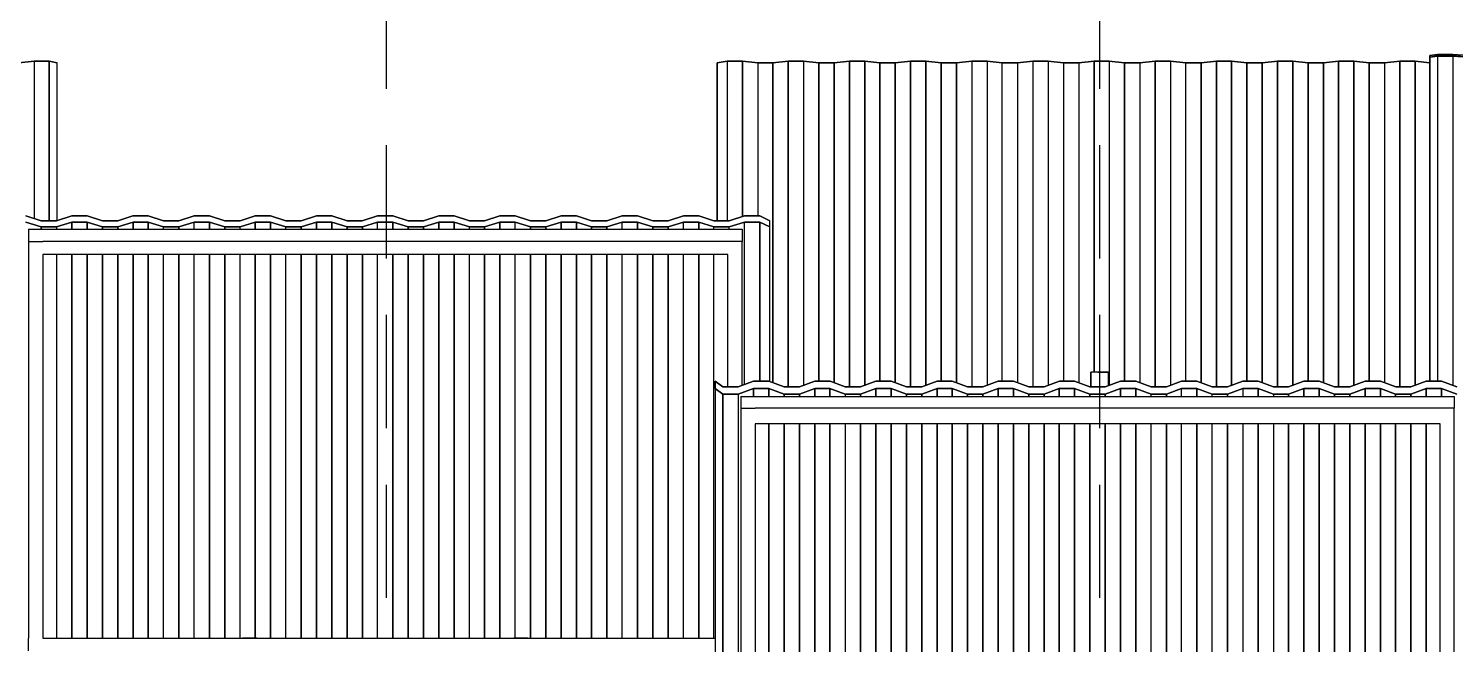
# Model space of a CAD drawing. Extents: x -43 to 90, y 6 to 81.
# Drawn here: x 21.15 to 29.15, y 25.5 to 28.96 of the extents above; entities that cross this region are included whole.
import ezdxf

# ---------------------------------------------------------------- set-up
doc = ezdxf.new("R2010")
doc.units = 0
doc.header["$LTSCALE"] = 0.1
doc.header["$MEASUREMENT"] = 0
doc.linetypes.add('HIDDEN', pattern=[9.525, 6.35, -3.175])
doc.layers.add('cobertura nova', color=4, linetype='CONTINUOUS')
doc.layers.add('hachures cobertura', color=252, linetype='CONTINUOUS')

msp = doc.modelspace()

# ---------------------------------------------------------------- linework, layer by layer
at = {"layer": 'cobertura nova'}
for p, q in [((29.0081, 28.8065), (29.0516, 28.8137)), ((29.0516, 28.8136), (29.0081, 28.8064)), ((29.0081, 26.979), (29.0081, 28.8065)), ((29.0082, 28.7972), (29.0081, 28.8065)), ((29.0081, 28.8064), (29.0082, 28.7971)), ((29.0517, 28.8045), (29.0082, 28.7972)), ((29.0082, 28.7971), (29.0517, 28.8043)), ((29.0516, 28.8137), (29.0516, 28.8136)), ((29.0516, 28.8137), (29.1373, 28.8137)), ((29.1373, 28.8136), (29.0516, 28.8136)), ((29.1374, 28.8045), (29.0517, 28.8045)), ((29.0517, 28.8043), (29.1374, 28.8043)), ((29.1373, 28.8136), (29.1373, 28.8137)), ((29.1373, 28.8137), (29.223, 28.8065)), ((29.223, 28.8064), (29.1373, 28.8136)), ((29.2231, 28.7972), (29.1374, 28.8045)), ((29.1374, 28.8043), (29.2231, 28.7971)), ((21.0967, 28.7663), (21.1824, 28.7756)), ((21.1824, 28.7756), (21.0967, 28.7663)), ((21.1824, 28.7756), (21.2681, 28.7756)), ((21.2681, 28.7756), (21.1824, 28.7756)), ((21.2681, 28.7756), (21.3116, 28.7663)), ((21.3116, 28.7663), (21.2681, 28.7756)), ((21.3116, 28.7663), (21.3116, 28.7663)), ((21.3116, 27.8808), (21.3116, 28.7663)), ((25.0128, 28.7663), (25.0127, 28.7544)), ((25.0127, 28.7544), (25.0127, 27.8799)), ((25.0681, 28.7756), (25.0128, 28.7663)), ((25.0128, 28.7663), (25.0681, 28.7756)), ((25.0128, 27.8799), (25.0128, 28.7663)), ((25.0681, 28.7756), (25.1538, 28.7756)), ((25.1538, 28.7756), (25.0681, 28.7756)), ((25.1538, 28.7756), (25.2396, 28.7663)), ((25.2396, 28.7663), (25.1538, 28.7756)), ((25.2396, 28.7663), (25.3253, 28.7663)), ((25.3253, 28.7663), (25.2396, 28.7663)), ((25.3253, 28.7663), (25.411, 28.7756)), ((25.411, 28.7756), (25.3253, 28.7663)), ((25.411, 28.7756), (25.4967, 28.7756)), ((25.4967, 28.7756), (25.411, 28.7756)), ((25.411, 28.7637), (25.411, 28.7637)), ((25.411, 28.7637), (25.411, 28.7637)), ((25.4967, 28.7756), (25.5824, 28.7663)), ((25.5824, 28.7663), (25.4967, 28.7756)), ((25.5824, 28.7663), (25.6681, 28.7663)), ((25.6681, 28.7663), (25.5824, 28.7663)), ((25.6681, 28.7663), (25.7538, 28.7756)), ((25.7538, 28.7756), (25.6681, 28.7663)), ((25.7538, 28.7756), (25.8396, 28.7756)), ((25.8396, 28.7756), (25.7538, 28.7756)), ((25.8396, 28.7756), (25.9253, 28.7663)), ((25.9253, 28.7663), (25.8396, 28.7756)), ((25.9253, 28.7663), (26.011, 28.7663)), ((26.011, 28.7663), (25.9253, 28.7663)), ((25.9253, 28.7544), (25.9253, 28.7544)), ((25.9253, 28.7544), (25.9253, 28.7544)), ((26.011, 28.7663), (26.0967, 28.7756)), ((26.0967, 28.7756), (26.011, 28.7663)), ((26.0967, 28.7756), (26.1824, 28.7756)), ((26.1824, 28.7756), (26.0967, 28.7756)), ((26.1824, 28.7756), (26.2681, 28.7663)), ((26.2681, 28.7663), (26.1824, 28.7756)), ((26.2681, 28.7663), (26.3538, 28.7663)), ((26.3538, 28.7663), (26.2681, 28.7663)), ((26.2681, 28.7544), (26.2681, 28.7544)), ((26.2681, 28.7544), (26.2681, 28.7544)), ((26.3538, 28.7663), (26.4396, 28.7756)), ((26.4396, 28.7756), (26.3538, 28.7663)), ((26.4396, 28.7756), (26.5253, 28.7756)), ((26.5253, 28.7756), (26.4396, 28.7756)), ((26.5253, 28.7756), (26.611, 28.7663)), ((26.611, 28.7663), (26.5253, 28.7756)), ((26.611, 28.7663), (26.6967, 28.7663)), ((26.6967, 28.7663), (26.611, 28.7663)), ((26.6967, 28.7663), (26.7824, 28.7756)), ((26.7824, 28.7756), (26.6967, 28.7663)), ((26.7824, 28.7756), (26.8681, 28.7756)), ((26.8681, 28.7756), (26.7824, 28.7756)), ((26.8681, 28.7756), (26.9538, 28.7663)), ((26.9538, 28.7663), (26.8681, 28.7756)), ((26.9538, 28.7663), (27.0396, 28.7663)), ((27.0396, 28.7663), (26.9538, 28.7663)), ((27.0396, 28.7663), (27.1253, 28.7756)), ((27.1253, 28.7756), (27.0396, 28.7663)), ((27.1253, 28.7756), (27.211, 28.7756)), ((27.211, 28.7756), (27.1253, 28.7756)), ((27.211, 28.7756), (27.2967, 28.7663)), ((27.2967, 28.7663), (27.211, 28.7756)), ((27.2967, 28.7663), (27.3824, 28.7663)), ((27.3824, 28.7663), (27.2967, 28.7663)), ((27.2967, 28.7544), (27.2967, 28.7544)), ((27.2967, 28.7544), (27.2967, 28.7544)), ((27.3824, 28.7663), (27.4681, 28.7756)), ((27.4681, 28.7756), (27.3824, 28.7663)), ((27.4681, 28.7756), (27.5538, 28.7756)), ((27.5538, 28.7756), (27.4681, 28.7756)), ((27.5538, 28.7756), (27.6396, 28.7663)), ((27.6396, 28.7663), (27.5538, 28.7756)), ((27.6396, 28.7663), (27.7253, 28.7663)), ((27.7253, 28.7663), (27.6396, 28.7663)), ((27.7253, 28.7663), (27.811, 28.7756)), ((27.811, 28.7756), (27.7253, 28.7663)), ((27.811, 28.7756), (27.8967, 28.7756)), ((27.8967, 28.7756), (27.811, 28.7756)), ((27.8967, 28.7756), (27.9824, 28.7663)), ((27.9824, 28.7663), (27.8967, 28.7756)), ((27.9824, 28.7663), (28.0681, 28.7663)), ((28.0681, 28.7663), (27.9824, 28.7663)), ((28.0681, 28.7663), (28.1538, 28.7756)), ((28.1538, 28.7756), (28.0681, 28.7663)), ((28.1538, 28.7756), (28.2396, 28.7756)), ((28.2396, 28.7756), (28.1538, 28.7756)), ((28.1538, 28.7637), (28.1538, 28.7637)), ((28.1538, 28.7637), (28.1538, 28.7637)), ((28.2396, 28.7756), (28.3253, 28.7663)), ((28.3253, 28.7663), (28.2396, 28.7756)), ((28.3253, 28.7663), (28.411, 28.7663)), ((28.411, 28.7663), (28.3253, 28.7663)), ((28.411, 28.7663), (28.4967, 28.7756)), ((28.4967, 28.7756), (28.411, 28.7663)), ((28.4967, 28.7756), (28.5824, 28.7756)), ((28.5824, 28.7756), (28.4967, 28.7756)), ((28.4967, 28.7637), (28.4967, 28.7637)), ((28.4967, 28.7637), (28.4967, 28.7637)), ((28.5824, 28.7756), (28.6681, 28.7663)), ((28.6681, 28.7663), (28.5824, 28.7756)), ((28.6681, 28.7663), (28.7539, 28.7663)), ((28.7539, 28.7663), (28.6681, 28.7663)), ((28.7539, 28.7663), (28.8396, 28.7756)), ((28.8396, 28.7756), (28.7539, 28.7663)), ((28.8396, 28.7756), (28.9253, 28.7756)), ((28.9253, 28.7756), (28.8396, 28.7756)), ((28.9253, 28.7756), (29.0081, 28.7666)), ((29.0081, 28.7666), (28.9253, 28.7756)), ((29.0082, 28.7972), (29.0082, 26.979)), ((21.223, 27.8799), (21.1373, 27.9068)), ((21.1373, 27.9068), (21.223, 27.8799)), ((21.1374, 27.8723), (21.2231, 27.8454)), ((21.2231, 27.8454), (21.1374, 27.8723)), ((21.3087, 27.8799), (21.223, 27.8799)), ((21.223, 27.8799), (21.223, 27.8799)), ((21.223, 27.8799), (21.3087, 27.8799)), ((21.2231, 27.8454), (21.3088, 27.8454)), ((21.3088, 27.8454), (21.2231, 27.8454)), ((21.2231, 27.8454), (21.2231, 27.8454)), ((21.3944, 27.9068), (21.3087, 27.8799)), ((21.3087, 27.8799), (21.3944, 27.9068)), ((21.3087, 27.8799), (21.3087, 27.8799)), ((21.3087, 27.8799), (21.3087, 27.8799)), ((21.3088, 27.8454), (21.3946, 27.8723)), ((21.3946, 27.8723), (21.3088, 27.8454)), ((21.4801, 27.9068), (21.3944, 27.9068)), ((21.3944, 27.9068), (21.3944, 27.9068)), ((21.3944, 27.9068), (21.3944, 27.9068)), ((21.3944, 27.9068), (21.4801, 27.9068)), ((21.3946, 27.8723), (21.4803, 27.8723)), ((21.4803, 27.8723), (21.3946, 27.8723)), ((21.5659, 27.8799), (21.4801, 27.9068)), ((21.4801, 27.9068), (21.4801, 27.9068)), ((21.4801, 27.9068), (21.5659, 27.8799)), ((21.4801, 27.9068), (21.4801, 27.9068)), ((21.4803, 27.8723), (21.566, 27.8454)), ((21.566, 27.8454), (21.4803, 27.8723)), ((21.6516, 27.8799), (21.5659, 27.8799)), ((21.5659, 27.8799), (21.5659, 27.8799)), ((21.5659, 27.8799), (21.6516, 27.8799)), ((21.566, 27.8454), (21.6517, 27.8454)), ((21.6517, 27.8454), (21.566, 27.8454)), ((21.7373, 27.9068), (21.6516, 27.8799)), ((21.6516, 27.8799), (21.7373, 27.9068)), ((21.6516, 27.8799), (21.6516, 27.8799)), ((21.6516, 27.8799), (21.6516, 27.8799)), ((21.6517, 27.8454), (21.7374, 27.8723)), ((21.7374, 27.8723), (21.6517, 27.8454)), ((21.823, 27.9068), (21.7373, 27.9068)), ((21.7373, 27.9068), (21.7373, 27.9068)), ((21.7373, 27.9068), (21.7373, 27.9068)), ((21.7373, 27.9068), (21.823, 27.9068)), ((21.7374, 27.8723), (21.8231, 27.8723)), ((21.8231, 27.8723), (21.7374, 27.8723)), ((21.9087, 27.8799), (21.823, 27.9068)), ((21.823, 27.9068), (21.823, 27.9068)), ((21.823, 27.9068), (21.823, 27.9068)), ((21.823, 27.9068), (21.9087, 27.8799)), ((21.8231, 27.8723), (21.9088, 27.8454)), ((21.9088, 27.8454), (21.8231, 27.8723)), ((21.9944, 27.8799), (21.9087, 27.8799)), ((21.9087, 27.8799), (21.9087, 27.8799)), ((21.9087, 27.8799), (21.9087, 27.8799)), ((21.9087, 27.8799), (21.9944, 27.8799)), ((21.9088, 27.8454), (21.9946, 27.8454)), ((21.9946, 27.8454), (21.9088, 27.8454)), ((22.0801, 27.9068), (21.9944, 27.8799)), ((21.9944, 27.8799), (22.0801, 27.9068)), ((21.9944, 27.8799), (21.9944, 27.8799)), ((21.9944, 27.8799), (21.9944, 27.8799)), ((21.9946, 27.8454), (22.0803, 27.8723)), ((22.0803, 27.8723), (21.9946, 27.8454)), ((22.1659, 27.9068), (22.0801, 27.9068)), ((22.0801, 27.9068), (22.0801, 27.9068)), ((22.0801, 27.9068), (22.0801, 27.9068)), ((22.0801, 27.9068), (22.1659, 27.9068)), ((22.0803, 27.8723), (22.166, 27.8723)), ((22.166, 27.8723), (22.0803, 27.8723)), ((22.2516, 27.8799), (22.1659, 27.9068)), ((22.1659, 27.9068), (22.1659, 27.9068)), ((22.1659, 27.9068), (22.2516, 27.8799)), ((22.1659, 27.9068), (22.1659, 27.9068)), ((22.166, 27.8723), (22.2517, 27.8454)), ((22.2517, 27.8454), (22.166, 27.8723)), ((22.3373, 27.8799), (22.2516, 27.8799)), ((22.2516, 27.8799), (22.2516, 27.8799)), ((22.2516, 27.8799), (22.3373, 27.8799)), ((22.2517, 27.8454), (22.3374, 27.8454)), ((22.3374, 27.8454), (22.2517, 27.8454)), ((22.423, 27.9068), (22.3373, 27.8799)), ((22.3373, 27.8799), (22.423, 27.9068)), ((22.3373, 27.8799), (22.3373, 27.8799)), ((22.3373, 27.8799), (22.3373, 27.8799)), ((22.3374, 27.8454), (22.4231, 27.8723)), ((22.4231, 27.8723), (22.3374, 27.8454)), ((22.5087, 27.9068), (22.423, 27.9068)), ((22.423, 27.9068), (22.423, 27.9068)), ((22.423, 27.9068), (22.423, 27.9068)), ((22.423, 27.9068), (22.5087, 27.9068)), ((22.4231, 27.8723), (22.5088, 27.8723)), ((22.5088, 27.8723), (22.4231, 27.8723)), ((22.5944, 27.8799), (22.5087, 27.9068)), ((22.5087, 27.9068), (22.5087, 27.9068)), ((22.5087, 27.9068), (22.5944, 27.8799)), ((22.5087, 27.9068), (22.5087, 27.9068)), ((22.5088, 27.8723), (22.5946, 27.8454)), ((22.5946, 27.8454), (22.5088, 27.8723)), ((22.6802, 27.8799), (22.5944, 27.8799)), ((22.5944, 27.8799), (22.5944, 27.8799)), ((22.5944, 27.8799), (22.6802, 27.8799)), ((22.5946, 27.8454), (22.6803, 27.8454)), ((22.6803, 27.8454), (22.5946, 27.8454)), ((22.7659, 27.9068), (22.6802, 27.8799)), ((22.6802, 27.8799), (22.7659, 27.9068)), ((22.6802, 27.8799), (22.6802, 27.8799)), ((22.6802, 27.8799), (22.6802, 27.8799)), ((22.6803, 27.8454), (22.766, 27.8723)), ((22.766, 27.8723), (22.6803, 27.8454)), ((22.8516, 27.9068), (22.7659, 27.9068)), ((22.7659, 27.9068), (22.7659, 27.9068)), ((22.7659, 27.9068), (22.8516, 27.9068)), ((22.766, 27.8723), (22.8517, 27.8723)), ((22.8517, 27.8723), (22.766, 27.8723)), ((22.9373, 27.8799), (22.8516, 27.9068)), ((22.8516, 27.9068), (22.8516, 27.9068)), ((22.8516, 27.9068), (22.8516, 27.9068)), ((22.8516, 27.9068), (22.9373, 27.8799)), ((22.8517, 27.8723), (22.9374, 27.8454)), ((22.9374, 27.8454), (22.8517, 27.8723)), ((23.023, 27.8799), (22.9373, 27.8799)), ((22.9373, 27.8799), (22.9373, 27.8799)), ((22.9373, 27.8799), (22.9373, 27.8799)), ((22.9373, 27.8799), (23.023, 27.8799)), ((22.9374, 27.8454), (23.0231, 27.8454)), ((23.0231, 27.8454), (22.9374, 27.8454)), ((23.1087, 27.9068), (23.023, 27.8799)), ((23.023, 27.8799), (23.1087, 27.9068)), ((23.023, 27.8799), (23.023, 27.8799)), ((23.023, 27.8799), (23.023, 27.8799)), ((23.0231, 27.8454), (23.1088, 27.8723)), ((23.1088, 27.8723), (23.0231, 27.8454)), ((23.1944, 27.9068), (23.1087, 27.9068)), ((23.1087, 27.9068), (23.1087, 27.9068)), ((23.1087, 27.9068), (23.1087, 27.9068)), ((23.1087, 27.9068), (23.1944, 27.9068)), ((23.1088, 27.8723), (23.1946, 27.8723)), ((23.1946, 27.8723), (23.1088, 27.8723)), ((23.2802, 27.8799), (23.1944, 27.9068)), ((23.1944, 27.9068), (23.1944, 27.9068)), ((23.1944, 27.9068), (23.1944, 27.9068)), ((23.1944, 27.9068), (23.2802, 27.8799)), ((23.1946, 27.8723), (23.2803, 27.8454)), ((23.2803, 27.8454), (23.1946, 27.8723)), ((23.3659, 27.8799), (23.2802, 27.8799)), ((23.2802, 27.8799), (23.2802, 27.8799)), ((23.2802, 27.8799), (23.2802, 27.8799)), ((23.2802, 27.8799), (23.3659, 27.8799)), ((23.2803, 27.8454), (23.366, 27.8454)), ((23.366, 27.8454), (23.2803, 27.8454)), ((23.4516, 27.9068), (23.3659, 27.8799)), ((23.3659, 27.8799), (23.4516, 27.9068)), ((23.3659, 27.8799), (23.3659, 27.8799)), ((23.3659, 27.8799), (23.3659, 27.8799)), ((23.366, 27.8454), (23.4517, 27.8723)), ((23.4517, 27.8723), (23.366, 27.8454)), ((23.5373, 27.9068), (23.4516, 27.9068)), ((23.4516, 27.9068), (23.4516, 27.9068)), ((23.4516, 27.9068), (23.5373, 27.9068)), ((23.4517, 27.8723), (23.5374, 27.8723)), ((23.5374, 27.8723), (23.4517, 27.8723)), ((23.623, 27.8799), (23.5373, 27.9068)), ((23.5373, 27.9068), (23.5373, 27.9068)), ((23.5373, 27.9068), (23.5373, 27.9068)), ((23.5373, 27.9068), (23.623, 27.8799)), ((23.5374, 27.8723), (23.6231, 27.8454)), ((23.6231, 27.8454), (23.5374, 27.8723)), ((23.7087, 27.8799), (23.623, 27.8799)), ((23.623, 27.8799), (23.623, 27.8799)), ((23.623, 27.8799), (23.7087, 27.8799)), ((23.6231, 27.8454), (23.7088, 27.8454)), ((23.7088, 27.8454), (23.6231, 27.8454)), ((23.7944, 27.9068), (23.7087, 27.8799)), ((23.7087, 27.8799), (23.7944, 27.9068)), ((23.7087, 27.8799), (23.7087, 27.8799)), ((23.7088, 27.8454), (23.7946, 27.8723)), ((23.7946, 27.8723), (23.7088, 27.8454)), ((23.8802, 27.9068), (23.7944, 27.9068)), ((23.7944, 27.9068), (23.7944, 27.9068)), ((23.7944, 27.9068), (23.7944, 27.9068)), ((23.7944, 27.9068), (23.8802, 27.9068)), ((23.7946, 27.8723), (23.8803, 27.8723)), ((23.8803, 27.8723), (23.7946, 27.8723)), ((23.9659, 27.8799), (23.8802, 27.9068)), ((23.8802, 27.9068), (23.8802, 27.9068)), ((23.8802, 27.9068), (23.9659, 27.8799)), ((23.8802, 27.9068), (23.8802, 27.9068)), ((23.8803, 27.8723), (23.966, 27.8454)), ((23.966, 27.8454), (23.8803, 27.8723)), ((24.0516, 27.8799), (23.9659, 27.8799)), ((23.9659, 27.8799), (23.9659, 27.8799)), ((23.9659, 27.8799), (24.0516, 27.8799)), ((23.966, 27.8454), (24.0517, 27.8454)), ((24.0517, 27.8454), (23.966, 27.8454)), ((24.1373, 27.9068), (24.0516, 27.8799)), ((24.0516, 27.8799), (24.1373, 27.9068)), ((24.0516, 27.8799), (24.0516, 27.8799)), ((24.0516, 27.8799), (24.0516, 27.8799)), ((24.0517, 27.8454), (24.1374, 27.8723)), ((24.1374, 27.8723), (24.0517, 27.8454)), ((24.223, 27.9068), (24.1373, 27.9068)), ((24.1373, 27.9068), (24.1373, 27.9068)), ((24.1373, 27.9068), (24.223, 27.9068)), ((24.1374, 27.8723), (24.2231, 27.8723)), ((24.2231, 27.8723), (24.1374, 27.8723)), ((24.3087, 27.8799), (24.223, 27.9068)), ((24.223, 27.9068), (24.223, 27.9068)), ((24.223, 27.9068), (24.223, 27.9068)), ((24.223, 27.9068), (24.3087, 27.8799)), ((24.2231, 27.8723), (24.3088, 27.8454)), ((24.3088, 27.8454), (24.2231, 27.8723)), ((24.3944, 27.8799), (24.3087, 27.8799)), ((24.3087, 27.8799), (24.3087, 27.8799)), ((24.3087, 27.8799), (24.3944, 27.8799)), ((24.3088, 27.8454), (24.3946, 27.8454)), ((24.3946, 27.8454), (24.3088, 27.8454)), ((24.4802, 27.9068), (24.3944, 27.8799)), ((24.3944, 27.8799), (24.4802, 27.9068)), ((24.3944, 27.8799), (24.3944, 27.8799)), ((24.3946, 27.8454), (24.4803, 27.8723)), ((24.4803, 27.8723), (24.3946, 27.8454)), ((24.5659, 27.9068), (24.4802, 27.9068)), ((24.4802, 27.9068), (24.4802, 27.9068)), ((24.4802, 27.9068), (24.4802, 27.9068)), ((24.4802, 27.9068), (24.5659, 27.9068)), ((24.4803, 27.8723), (24.566, 27.8723)), ((24.566, 27.8723), (24.4803, 27.8723)), ((24.6516, 27.8799), (24.5659, 27.9068)), ((24.5659, 27.9068), (24.5659, 27.9068)), ((24.5659, 27.9068), (24.5659, 27.9068)), ((24.5659, 27.9068), (24.6516, 27.8799)), ((24.566, 27.8723), (24.6517, 27.8454)), ((24.6517, 27.8454), (24.566, 27.8723)), ((24.7373, 27.8799), (24.6516, 27.8799)), ((24.6516, 27.8799), (24.6516, 27.8799)), ((24.6516, 27.8799), (24.6516, 27.8799)), ((24.6516, 27.8799), (24.7373, 27.8799)), ((24.6517, 27.8454), (24.7374, 27.8454)), ((24.7374, 27.8454), (24.6517, 27.8454)), ((24.823, 27.9068), (24.7373, 27.8799)), ((24.7373, 27.8799), (24.823, 27.9068)), ((24.7373, 27.8799), (24.7373, 27.8799)), ((24.7373, 27.8799), (24.7373, 27.8799)), ((24.7374, 27.8454), (24.8231, 27.8723)), ((24.8231, 27.8723), (24.7374, 27.8454)), ((24.9087, 27.9068), (24.823, 27.9068)), ((24.823, 27.9068), (24.823, 27.9068)), ((24.823, 27.9068), (24.9087, 27.9068)), ((24.8231, 27.8723), (24.9088, 27.8723)), ((24.9088, 27.8723), (24.8231, 27.8723)), ((24.9944, 27.8799), (24.9087, 27.9068)), ((24.9087, 27.9068), (24.9087, 27.9068)), ((24.9087, 27.9068), (24.9087, 27.9068)), ((24.9087, 27.9068), (24.9944, 27.8799)), ((24.9088, 27.8723), (24.9946, 27.8454)), ((24.9946, 27.8454), (24.9088, 27.8723)), ((25.0802, 27.8799), (24.9944, 27.8799)), ((24.9944, 27.8799), (24.9944, 27.8799)), ((24.9944, 27.8799), (24.9944, 27.8799)), ((24.9944, 27.8799), (25.0802, 27.8799)), ((24.9946, 27.8454), (25.0803, 27.8454)), ((25.0803, 27.8454), (24.9946, 27.8454)), ((25.1659, 27.9068), (25.0802, 27.8799)), ((25.0802, 27.8799), (25.1659, 27.9068)), ((25.0802, 27.8799), (25.0802, 27.8799)), ((25.0802, 27.8799), (25.0802, 27.8799)), ((25.0803, 27.8454), (25.166, 27.8723)), ((25.166, 27.8723), (25.0803, 27.8454)), ((25.2516, 27.9068), (25.1659, 27.9068)), ((25.1659, 27.9068), (25.1659, 27.9068)), ((25.1659, 27.9068), (25.1659, 27.9068)), ((25.1659, 27.9068), (25.2516, 27.9068)), ((25.166, 27.8723), (25.2517, 27.8723)), ((25.2517, 27.8723), (25.166, 27.8723)), ((25.2516, 27.9068), (25.3069, 27.8799)), ((25.3069, 27.8799), (25.2516, 27.9068)), ((25.307, 27.8454), (25.2517, 27.8723)), ((25.2517, 27.8723), (25.2517, 26.979)), ((25.2517, 27.8723), (25.307, 27.8454)), ((25.307, 27.8454), (25.3069, 27.8799)), ((25.307, 26.9772), (25.307, 27.8454)), ((21.1517, 27.8331), (21.2317, 27.8331)), ((21.1517, 27.8331), (21.1517, 27.7635)), ((21.1517, 27.7635), (21.2317, 27.7635)), ((21.1517, 27.7635), (21.1517, 25.5366)), ((21.2317, 27.8331), (25.0717, 27.8331)), ((25.0717, 27.7635), (21.2317, 27.7635)), ((25.0717, 27.8331), (25.1517, 27.8331)), ((25.1517, 27.7635), (25.0717, 27.7635)), ((25.1517, 27.8331), (25.1517, 27.7635)), ((25.1517, 26.9552), (25.1517, 27.7635)), ((25.0717, 27.6895), (21.2317, 27.6896)), ((21.2317, 27.6896), (21.2317, 25.5366)), ((25.0717, 26.9475), (25.0717, 27.6895)), ((25.0015, 26.9386), (25.0016, 26.979)), ((25.0016, 26.979), (25.0015, 26.9386)), ((25.0016, 26.979), (25.0016, 26.979)), ((25.0016, 26.979), (25.0451, 26.9475)), ((25.0451, 26.9475), (25.0016, 26.979)), ((25.1308, 26.9475), (25.2165, 26.979)), ((25.2165, 26.979), (25.1308, 26.9475)), ((25.2165, 26.979), (25.2165, 26.979)), ((25.2165, 26.979), (25.3022, 26.979)), ((25.3022, 26.979), (25.2165, 26.979)), ((25.3022, 26.979), (25.3022, 26.979)), ((25.3022, 26.979), (25.3879, 26.9475)), ((25.3879, 26.9475), (25.3022, 26.979)), ((25.5594, 26.979), (25.4737, 26.9475)), ((25.4737, 26.9475), (25.5594, 26.979)), ((25.6451, 26.979), (25.5594, 26.979)), ((25.5594, 26.979), (25.5594, 26.979)), ((25.5594, 26.979), (25.5594, 26.979)), ((25.5594, 26.979), (25.6451, 26.979)), ((25.6451, 26.979), (25.6451, 26.979)), ((25.6451, 26.979), (25.7308, 26.9475)), ((25.7308, 26.9475), (25.6451, 26.979)), ((25.6451, 26.979), (25.6451, 26.979)), ((25.9022, 26.979), (25.8165, 26.9475)), ((25.8165, 26.9475), (25.9022, 26.979)), ((25.9879, 26.979), (25.9022, 26.979)), ((25.9022, 26.979), (25.9022, 26.979)), ((25.9022, 26.979), (25.9022, 26.979)), ((25.9022, 26.979), (25.9879, 26.979)), ((26.0737, 26.9475), (25.9879, 26.979)), ((25.9879, 26.979), (25.9879, 26.979)), ((25.9879, 26.979), (25.9879, 26.979)), ((25.9879, 26.979), (26.0737, 26.9475)), ((26.2451, 26.979), (26.1594, 26.9475)), ((26.1594, 26.9475), (26.2451, 26.979)), ((26.2451, 26.979), (26.2451, 26.979)), ((26.2451, 26.979), (26.3308, 26.979)), ((26.3308, 26.979), (26.2451, 26.979)), ((26.2451, 26.979), (26.2451, 26.979)), ((26.3308, 26.979), (26.3308, 26.979)), ((26.3308, 26.979), (26.4165, 26.9475)), ((26.4165, 26.9475), (26.3308, 26.979)), ((26.5879, 26.979), (26.5022, 26.9475)), ((26.5022, 26.9475), (26.5879, 26.979)), ((26.6737, 26.979), (26.5879, 26.979)), ((26.5879, 26.979), (26.5879, 26.979)), ((26.5879, 26.979), (26.5879, 26.979)), ((26.5879, 26.979), (26.6737, 26.979)), ((26.7594, 26.9475), (26.6737, 26.979)), ((26.6737, 26.979), (26.6737, 26.979)), ((26.6737, 26.979), (26.6737, 26.979)), ((26.6737, 26.979), (26.7594, 26.9475)), ((26.8451, 26.9475), (26.9308, 26.979)), ((26.9308, 26.979), (26.8451, 26.9475)), ((26.9308, 26.979), (26.9308, 26.979)), ((26.9308, 26.979), (27.0165, 26.979)), ((27.0165, 26.979), (26.9308, 26.979)), ((27.0165, 26.979), (27.0165, 26.979)), ((27.1022, 26.9475), (27.0165, 26.979)), ((27.0165, 26.979), (27.0165, 26.979)), ((27.0165, 26.979), (27.1022, 26.9475)), ((27.1065, 26.9475), (27.1065, 27.0307)), ((27.1065, 27.0307), (27.1065, 26.9475)), ((27.1065, 27.0307), (27.1065, 27.0307)), ((27.1065, 27.0307), (27.1065, 27.0307)), ((27.1065, 27.0307), (27.1065, 27.0307)), ((27.1065, 27.0307), (27.1065, 26.9475)), ((27.1065, 27.0307), (27.1065, 26.9475)), ((27.1465, 27.0307), (27.1065, 27.0307)), ((27.1065, 27.0307), (27.1065, 27.0307)), ((27.1465, 27.0307), (27.1065, 27.0307)), ((27.1065, 27.0307), (27.1065, 26.9475)), ((27.1665, 27.0307), (27.1465, 27.0307)), ((27.1665, 27.0307), (27.1465, 27.0307)), ((27.1465, 27.0307), (27.1465, 27.0307)), ((27.1465, 27.0307), (27.1665, 27.0307)), ((27.1465, 27.0307), (27.1665, 27.0307)), ((27.2065, 27.0307), (27.1665, 27.0307)), ((27.1665, 27.0307), (27.2065, 27.0307)), ((27.1665, 27.0307), (27.1665, 27.0307)), ((27.1879, 26.9475), (27.2737, 26.979)), ((27.2737, 26.979), (27.1879, 26.9475)), ((27.2065, 26.9543), (27.2065, 27.0307)), ((27.2065, 27.0307), (27.2065, 26.9543)), ((27.2737, 26.979), (27.2737, 26.979)), ((27.3594, 26.979), (27.2737, 26.979)), ((27.2737, 26.979), (27.2737, 26.979)), ((27.2737, 26.979), (27.3594, 26.979)), ((27.4451, 26.9475), (27.3594, 26.979)), ((27.3594, 26.979), (27.3594, 26.979)), ((27.3594, 26.979), (27.3594, 26.979)), ((27.3594, 26.979), (27.4451, 26.9475)), ((27.5308, 26.9475), (27.6165, 26.979)), ((27.6165, 26.979), (27.5308, 26.9475)), ((27.6165, 26.979), (27.6165, 26.979)), ((27.7022, 26.979), (27.6165, 26.979)), ((27.6165, 26.979), (27.6165, 26.979)), ((27.6165, 26.979), (27.7022, 26.979)), ((27.7022, 26.979), (27.7022, 26.979)), ((27.7022, 26.979), (27.7879, 26.9475)), ((27.7879, 26.9475), (27.7022, 26.979)), ((27.7022, 26.979), (27.7022, 26.979)), ((27.9594, 26.979), (27.8737, 26.9475)), ((27.8737, 26.9475), (27.9594, 26.979)), ((27.9594, 26.979), (27.9594, 26.979)), ((27.9594, 26.979), (28.0451, 26.979)), ((28.0451, 26.979), (27.9594, 26.979)), ((27.9594, 26.979), (27.9594, 26.979)), ((28.0451, 26.979), (28.0451, 26.979)), ((28.0451, 26.979), (28.1308, 26.9475)), ((28.1308, 26.9475), (28.0451, 26.979)), ((28.3022, 26.979), (28.2165, 26.9475)), ((28.2165, 26.9475), (28.3022, 26.979)), ((28.3022, 26.979), (28.3022, 26.979)), ((28.3022, 26.979), (28.3879, 26.979)), ((28.3879, 26.979), (28.3022, 26.979)), ((28.3022, 26.979), (28.3022, 26.979)), ((28.3879, 26.979), (28.3879, 26.979)), ((28.3879, 26.979), (28.4737, 26.9475)), ((28.4737, 26.9475), (28.3879, 26.979)), ((28.5594, 26.9475), (28.6451, 26.979)), ((28.6451, 26.979), (28.5594, 26.9475)), ((28.6451, 26.979), (28.6451, 26.979)), ((28.6451, 26.979), (28.6451, 26.979)), ((28.6451, 26.979), (28.7308, 26.979)), ((28.7308, 26.979), (28.6451, 26.979)), ((28.7308, 26.979), (28.7308, 26.979)), ((28.7308, 26.979), (28.8165, 26.9475)), ((28.8165, 26.9475), (28.7308, 26.979)), ((28.9022, 26.9475), (28.9879, 26.979)), ((28.9879, 26.979), (28.9022, 26.9475)), ((28.9879, 26.979), (28.9879, 26.979)), ((28.9879, 26.979), (29.0737, 26.979)), ((29.0737, 26.979), (28.9879, 26.979)), ((29.0737, 26.979), (29.0737, 26.979)), ((29.0737, 26.979), (29.0737, 26.979)), ((29.0737, 26.979), (29.1594, 26.9475)), ((29.1594, 26.9475), (29.0737, 26.979)), ((25.045, 26.9071), (25.0015, 26.9386)), ((25.0015, 26.9386), (25.0015, 21.0077)), ((25.0015, 26.9386), (25.045, 26.9071)), ((25.1307, 26.9071), (25.045, 26.9071)), ((25.045, 26.9071), (25.045, 26.9071)), ((25.045, 26.9071), (25.1307, 26.9071)), ((25.0451, 26.9475), (25.0451, 26.9475)), ((25.0451, 26.9475), (25.1308, 26.9475)), ((25.1308, 26.9475), (25.0451, 26.9475)), ((25.2164, 26.9386), (25.1307, 26.9071)), ((25.1307, 26.9071), (25.2164, 26.9386)), ((25.1308, 26.9475), (25.1308, 26.9475)), ((25.1451, 26.8927), (25.2251, 26.8927)), ((25.1451, 26.8927), (25.1451, 26.8273)), ((25.3021, 26.9386), (25.2164, 26.9386)), ((25.2164, 26.9386), (25.2164, 26.9386)), ((25.2164, 26.9386), (25.3021, 26.9386)), ((25.2251, 26.8927), (29.0651, 26.8927)), ((25.3878, 26.9071), (25.3021, 26.9386)), ((25.3021, 26.9386), (25.3021, 26.9386)), ((25.3021, 26.9386), (25.3878, 26.9071)), ((25.3878, 26.9071), (25.4735, 26.9071)), ((25.4735, 26.9071), (25.3878, 26.9071)), ((25.4737, 26.9475), (25.3879, 26.9475)), ((25.3879, 26.9475), (25.3879, 26.9475)), ((25.3879, 26.9475), (25.4737, 26.9475)), ((25.4735, 26.9071), (25.5593, 26.9386)), ((25.5593, 26.9386), (25.4735, 26.9071)), ((25.4737, 26.9475), (25.4737, 26.9475)), ((25.4737, 26.9475), (25.4737, 26.9475)), ((25.5593, 26.9386), (25.645, 26.9386)), ((25.645, 26.9386), (25.5593, 26.9386)), ((25.7307, 26.9071), (25.645, 26.9386)), ((25.645, 26.9386), (25.7307, 26.9071)), ((25.8164, 26.9071), (25.7307, 26.9071)), ((25.7307, 26.9071), (25.8164, 26.9071)), ((25.7308, 26.9475), (25.7308, 26.9475)), ((25.7308, 26.9475), (25.8165, 26.9475)), ((25.8165, 26.9475), (25.7308, 26.9475)), ((25.8164, 26.9071), (25.9021, 26.9386)), ((25.9021, 26.9386), (25.8164, 26.9071)), ((25.8165, 26.9475), (25.8165, 26.9475)), ((25.8165, 26.9475), (25.8165, 26.9475)), ((25.9021, 26.9386), (25.9878, 26.9386)), ((25.9878, 26.9386), (25.9021, 26.9386)), ((25.9878, 26.9386), (26.0735, 26.9071)), ((26.0735, 26.9071), (25.9878, 26.9386)), ((26.0735, 26.9071), (26.1593, 26.9071)), ((26.1593, 26.9071), (26.0735, 26.9071)), ((26.1594, 26.9475), (26.0737, 26.9475)), ((26.0737, 26.9475), (26.0737, 26.9475)), ((26.0737, 26.9475), (26.0737, 26.9475)), ((26.0737, 26.9475), (26.1594, 26.9475)), ((26.1593, 26.9071), (26.245, 26.9386)), ((26.245, 26.9386), (26.1593, 26.9071)), ((26.1594, 26.9475), (26.1594, 26.9475)), ((26.1594, 26.9475), (26.1594, 26.9475)), ((26.245, 26.9386), (26.3307, 26.9386)), ((26.3307, 26.9386), (26.245, 26.9386)), ((26.3307, 26.9386), (26.4164, 26.9071)), ((26.4164, 26.9071), (26.3307, 26.9386)), ((26.4164, 26.9071), (26.5021, 26.9071)), ((26.5021, 26.9071), (26.4164, 26.9071)), ((26.4165, 26.9475), (26.4165, 26.9475)), ((26.5022, 26.9475), (26.4165, 26.9475)), ((26.4165, 26.9475), (26.4165, 26.9475)), ((26.4165, 26.9475), (26.5022, 26.9475)), ((26.5021, 26.9071), (26.5878, 26.9386)), ((26.5878, 26.9386), (26.5021, 26.9071)), ((26.5022, 26.9475), (26.5022, 26.9475)), ((26.5022, 26.9475), (26.5022, 26.9475)), ((26.5878, 26.9386), (26.6735, 26.9386)), ((26.6735, 26.9386), (26.5878, 26.9386)), ((26.6735, 26.9386), (26.7593, 26.9071)), ((26.7593, 26.9071), (26.6735, 26.9386)), ((26.7593, 26.9071), (26.845, 26.9071)), ((26.845, 26.9071), (26.7593, 26.9071)), ((26.8451, 26.9475), (26.7594, 26.9475)), ((26.7594, 26.9475), (26.7594, 26.9475)), ((26.7594, 26.9475), (26.7594, 26.9475)), ((26.7594, 26.9475), (26.8451, 26.9475)), ((26.845, 26.9071), (26.9307, 26.9386)), ((26.9307, 26.9386), (26.845, 26.9071)), ((26.8451, 26.9475), (26.8451, 26.9475)), ((26.8451, 26.9475), (26.8451, 26.9475)), ((26.9307, 26.9386), (27.0164, 26.9386)), ((27.0164, 26.9386), (26.9307, 26.9386)), ((27.0164, 26.9386), (27.1021, 26.9071)), ((27.1021, 26.9071), (27.0164, 26.9386)), ((27.1021, 26.9071), (27.1878, 26.9071)), ((27.1878, 26.9071), (27.1021, 26.9071)), ((27.1022, 26.9475), (27.1022, 26.9475)), ((27.1022, 26.9475), (27.1879, 26.9475)), ((27.1879, 26.9475), (27.1022, 26.9475)), ((27.1022, 26.9475), (27.1022, 26.9475)), ((27.1878, 26.9071), (27.2735, 26.9386)), ((27.2735, 26.9386), (27.1878, 26.9071)), ((27.1879, 26.9475), (27.1879, 26.9475)), ((27.2735, 26.9386), (27.3593, 26.9386)), ((27.3593, 26.9386), (27.2735, 26.9386)), ((27.445, 26.9071), (27.3593, 26.9386)), ((27.3593, 26.9386), (27.445, 26.9071)), ((27.5307, 26.9071), (27.445, 26.9071)), ((27.445, 26.9071), (27.5307, 26.9071)), ((27.4451, 26.9475), (27.4451, 26.9475)), ((27.4451, 26.9475), (27.5308, 26.9475)), ((27.5308, 26.9475), (27.4451, 26.9475)), ((27.4451, 26.9475), (27.4451, 26.9475)), ((27.6164, 26.9386), (27.5307, 26.9071)), ((27.5307, 26.9071), (27.6164, 26.9386)), ((27.5308, 26.9475), (27.5308, 26.9475)), ((27.7021, 26.9386), (27.6164, 26.9386)), ((27.6164, 26.9386), (27.7021, 26.9386)), ((27.7878, 26.9071), (27.7021, 26.9386)), ((27.7021, 26.9386), (27.7878, 26.9071)), ((27.8735, 26.9071), (27.7878, 26.9071)), ((27.7878, 26.9071), (27.8735, 26.9071)), ((27.7879, 26.9475), (27.7879, 26.9475)), ((27.7879, 26.9475), (27.8737, 26.9475)), ((27.8737, 26.9475), (27.7879, 26.9475)), ((27.9593, 26.9386), (27.8735, 26.9071)), ((27.8735, 26.9071), (27.9593, 26.9386)), ((27.8737, 26.9475), (27.8737, 26.9475)), ((27.8737, 26.9475), (27.8737, 26.9475)), ((28.045, 26.9386), (27.9593, 26.9386)), ((27.9593, 26.9386), (28.045, 26.9386)), ((28.1307, 26.9071), (28.045, 26.9386)), ((28.045, 26.9386), (28.1307, 26.9071)), ((28.2164, 26.9071), (28.1307, 26.9071)), ((28.1307, 26.9071), (28.2164, 26.9071)), ((28.1308, 26.9475), (28.1308, 26.9475)), ((28.1308, 26.9475), (28.2165, 26.9475)), ((28.2165, 26.9475), (28.1308, 26.9475)), ((28.2164, 26.9071), (28.3021, 26.9386)), ((28.3021, 26.9386), (28.2164, 26.9071)), ((28.2165, 26.9475), (28.2165, 26.9475)), ((28.2165, 26.9475), (28.2165, 26.9475)), ((28.3021, 26.9386), (28.3878, 26.9386)), ((28.3878, 26.9386), (28.3021, 26.9386)), ((28.3878, 26.9386), (28.4735, 26.9071)), ((28.4735, 26.9071), (28.3878, 26.9386)), ((28.4735, 26.9071), (28.5593, 26.9071)), ((28.5593, 26.9071), (28.4735, 26.9071)), ((28.4737, 26.9475), (28.4737, 26.9475)), ((28.4737, 26.9475), (28.5594, 26.9475)), ((28.5594, 26.9475), (28.4737, 26.9475)), ((28.5593, 26.9071), (28.645, 26.9386)), ((28.645, 26.9386), (28.5593, 26.9071)), ((28.5594, 26.9475), (28.5594, 26.9475)), ((28.645, 26.9386), (28.7307, 26.9386)), ((28.7307, 26.9386), (28.645, 26.9386)), ((28.7307, 26.9386), (28.8164, 26.9071)), ((28.8164, 26.9071), (28.7307, 26.9386)), ((28.8164, 26.9071), (28.9021, 26.9071)), ((28.9021, 26.9071), (28.8164, 26.9071)), ((28.8165, 26.9475), (28.8165, 26.9475)), ((28.9022, 26.9475), (28.8165, 26.9475)), ((28.8165, 26.9475), (28.8165, 26.9475)), ((28.8165, 26.9475), (28.9022, 26.9475)), ((28.9021, 26.9071), (28.9878, 26.9386)), ((28.9878, 26.9386), (28.9021, 26.9071)), ((28.9022, 26.9475), (28.9022, 26.9475)), ((28.9022, 26.9475), (28.9022, 26.9475)), ((28.9878, 26.9386), (29.0735, 26.9386)), ((29.0735, 26.9386), (28.9878, 26.9386)), ((29.0651, 26.8927), (29.1451, 26.8927)), ((29.0735, 26.9386), (29.1593, 26.9071)), ((29.1593, 26.9071), (29.0735, 26.9386)), ((29.1451, 26.8927), (29.1451, 26.8273)), ((25.1451, 26.8273), (25.2251, 26.8273)), ((25.1451, 26.8273), (25.1451, 24.7368)), ((29.0651, 26.8273), (25.2251, 26.8273)), ((29.1451, 26.8273), (29.0651, 26.8273)), ((29.1451, 24.7368), (29.1451, 26.8273)), ((29.0651, 26.7408), (25.2251, 26.7408)), ((25.2251, 26.7408), (25.2251, 24.7368)), ((29.0651, 24.7368), (29.0651, 26.7408)), ((21.1517, 25.467), (21.1517, 25.5366)), ((21.2317, 25.5366), (25.0015, 25.5366)), ((22.3517, 25.5366), (22.4317, 25.5366)), ((22.4317, 25.5366), (22.3517, 25.5366)), ((22.4317, 25.5366), (22.4317, 25.5366)), ((23.8717, 25.5366), (23.8717, 25.5366)), ((23.9517, 25.5366), (23.8717, 25.5366)), ((23.8717, 25.5366), (23.9517, 25.5366))]:
    msp.add_line(p, q, dxfattribs=at)
at = {"layer": 'hachures cobertura', "linetype": 'HIDDEN'}
for p, q in [((23.1565, 34.0184), (23.1565, 6.3811)), ((27.1565, 34.0184), (27.1565, 6.3811))]:
    msp.add_line(p, q, dxfattribs=at)
at = {"layer": 'hachures cobertura'}
for p, q in [((29.0517, 28.8045), (29.0517, 26.979)), ((29.1374, 28.8045), (29.1374, 26.9556)), ((21.1824, 28.7756), (21.1824, 27.8927)), ((21.2681, 27.8799), (21.2681, 28.7756)), ((21.2681, 28.7756), (21.2681, 27.8799)), ((25.0681, 28.7756), (25.0681, 27.8799)), ((25.1538, 28.7756), (25.1538, 27.9031)), ((25.1538, 27.9031), (25.1538, 28.7756)), ((25.2396, 28.7663), (25.2396, 27.9068)), ((25.3253, 26.9705), (25.3253, 28.7663)), ((25.3253, 28.7663), (25.3253, 26.9705)), ((25.411, 28.7756), (25.411, 26.9475)), ((25.411, 26.9475), (25.411, 28.7756)), ((25.4967, 28.7756), (25.4967, 26.956)), ((25.5824, 26.979), (25.5824, 28.7663)), ((25.5824, 28.7663), (25.5824, 26.979)), ((25.6681, 28.7663), (25.6681, 26.9705)), ((25.6681, 26.9705), (25.6681, 28.7663)), ((25.7538, 28.7756), (25.7539, 26.9475)), ((25.7539, 26.9475), (25.7538, 28.7756)), ((25.8396, 28.7756), (25.8396, 26.956)), ((25.8396, 26.956), (25.8396, 28.7756)), ((25.9253, 28.7663), (25.9253, 26.979)), ((25.9253, 26.979), (25.9253, 28.7663)), ((26.011, 28.7663), (26.011, 26.9705)), ((26.011, 26.9705), (26.011, 28.7663)), ((26.0967, 28.7756), (26.0967, 26.9475)), ((26.0967, 26.9475), (26.0967, 28.7756)), ((26.1824, 28.7756), (26.1824, 26.956)), ((26.1824, 26.956), (26.1824, 28.7756)), ((26.2681, 28.7663), (26.2681, 26.979)), ((26.2681, 26.979), (26.2681, 28.7663)), ((26.3538, 28.7663), (26.3539, 26.9705)), ((26.3539, 26.9705), (26.3538, 28.7663)), ((26.4396, 28.7756), (26.4396, 26.9475)), ((26.5253, 28.7756), (26.5253, 26.956)), ((26.611, 26.979), (26.611, 28.7663)), ((26.6967, 28.7663), (26.6967, 26.9705)), ((26.7824, 28.7756), (26.7824, 26.9475)), ((26.8681, 28.7756), (26.8681, 26.956)), ((26.9538, 28.7663), (26.9539, 26.979)), ((27.0396, 28.7663), (27.0396, 26.9705)), ((27.1253, 28.7756), (27.1253, 27.0307)), ((27.1253, 27.0307), (27.1253, 28.7756)), ((27.211, 28.7756), (27.211, 26.956)), ((27.2967, 28.7663), (27.2967, 26.979)), ((27.2967, 26.979), (27.2967, 28.7663)), ((27.3824, 28.7663), (27.3824, 26.9705)), ((27.4681, 28.7756), (27.4681, 26.9475)), ((27.4681, 26.9475), (27.4681, 28.7756)), ((27.5538, 28.7756), (27.5539, 26.956)), ((27.6396, 26.979), (27.6396, 28.7663)), ((27.7253, 26.9705), (27.7253, 28.7663)), ((27.7253, 28.7663), (27.7253, 26.9705)), ((27.811, 28.7756), (27.811, 26.9475)), ((27.811, 26.9475), (27.811, 28.7756)), ((27.8967, 28.7756), (27.8967, 26.956)), ((27.8967, 26.956), (27.8967, 28.7756)), ((27.9824, 28.7663), (27.9824, 26.979)), ((27.9824, 26.979), (27.9824, 28.7663)), ((28.0681, 28.7663), (28.0681, 26.9705)), ((28.0681, 26.9705), (28.0681, 28.7663)), ((28.1538, 28.7756), (28.1539, 26.9475)), ((28.1539, 26.9475), (28.1538, 28.7756)), ((28.2396, 28.7756), (28.2396, 26.956)), ((28.2396, 26.956), (28.2396, 28.7756)), ((28.3253, 28.7663), (28.3253, 26.979)), ((28.3253, 26.979), (28.3253, 28.7663)), ((28.411, 28.7663), (28.411, 26.9705)), ((28.411, 26.9705), (28.411, 28.7663)), ((28.4967, 28.7756), (28.4967, 26.9475)), ((28.4967, 26.9475), (28.4967, 28.7756)), ((28.5824, 28.7756), (28.5824, 26.956)), ((28.5824, 26.956), (28.5824, 28.7756)), ((28.6681, 28.7663), (28.6681, 26.979)), ((28.6681, 26.979), (28.6681, 28.7663)), ((28.7539, 28.7663), (28.7539, 26.9705)), ((28.8396, 26.9475), (28.8396, 28.7756)), ((28.8396, 28.7756), (28.8396, 26.9475)), ((28.9253, 28.7756), (28.9253, 26.956)), ((28.9253, 26.956), (28.9253, 28.7756)), ((21.2231, 27.8454), (21.2231, 27.8331)), ((21.2231, 27.8331), (21.2231, 27.8454)), ((21.3088, 27.8454), (21.3088, 27.8331)), ((21.3946, 27.8331), (21.3946, 27.8723)), ((21.3946, 27.8723), (21.3946, 27.8331)), ((21.4803, 27.8331), (21.4803, 27.8723)), ((21.4803, 27.8723), (21.4803, 27.8331)), ((21.566, 27.8331), (21.566, 27.8454)), ((21.566, 27.8454), (21.566, 27.8331)), ((21.6517, 27.8331), (21.6517, 27.8454)), ((21.6517, 27.8454), (21.6517, 27.8331)), ((21.7374, 27.8331), (21.7374, 27.8723)), ((21.7374, 27.8723), (21.7374, 27.8331)), ((21.8231, 27.8723), (21.8231, 27.8331)), ((21.8231, 27.8331), (21.8231, 27.8723)), ((21.9088, 27.8331), (21.9088, 27.8454)), ((21.9946, 27.8331), (21.9946, 27.8454)), ((21.9946, 27.8454), (21.9946, 27.8331)), ((22.0803, 27.8331), (22.0803, 27.8723)), ((22.166, 27.8331), (22.166, 27.8723)), ((22.166, 27.8723), (22.166, 27.8331)), ((22.2517, 27.8454), (22.2517, 27.8331)), ((22.2517, 27.8331), (22.2517, 27.8454)), ((22.3374, 27.8331), (22.3374, 27.8454)), ((22.4231, 27.8331), (22.4231, 27.8723)), ((22.4231, 27.8723), (22.4231, 27.8331)), ((22.5088, 27.8723), (22.5088, 27.8331)), ((22.5088, 27.8331), (22.5088, 27.8723)), ((22.5946, 27.8331), (22.5946, 27.8454)), ((22.6803, 27.8331), (22.6803, 27.8454)), ((22.6803, 27.8454), (22.6803, 27.8331)), ((22.766, 27.8331), (22.766, 27.8723)), ((22.766, 27.8723), (22.766, 27.8331)), ((22.8517, 27.8331), (22.8517, 27.8723)), ((22.8517, 27.8723), (22.8517, 27.8331)), ((22.9374, 27.8331), (22.9374, 27.8454)), ((22.9374, 27.8454), (22.9374, 27.8331)), ((23.0231, 27.8454), (23.0231, 27.8331)), ((23.0231, 27.8331), (23.0231, 27.8454)), ((23.1088, 27.8331), (23.1088, 27.8723)), ((23.1946, 27.8331), (23.1946, 27.8723)), ((23.1946, 27.8723), (23.1946, 27.8331)), ((23.2803, 27.8331), (23.2803, 27.8454)), ((23.2803, 27.8454), (23.2803, 27.8331)), ((23.366, 27.8331), (23.366, 27.8454)), ((23.366, 27.8454), (23.366, 27.8331)), ((23.4517, 27.8331), (23.4517, 27.8723)), ((23.4517, 27.8723), (23.4517, 27.8331)), ((23.5374, 27.8723), (23.5374, 27.8331)), ((23.5374, 27.8331), (23.5374, 27.8723)), ((23.6231, 27.8331), (23.6231, 27.8454)), ((23.7088, 27.8331), (23.7088, 27.8454)), ((23.7088, 27.8454), (23.7088, 27.8331)), ((23.7946, 27.8723), (23.7946, 27.8331)), ((23.7946, 27.8331), (23.7946, 27.8723)), ((23.8803, 27.8331), (23.8803, 27.8723)), ((23.966, 27.8331), (23.966, 27.8454)), ((23.966, 27.8454), (23.966, 27.8331)), ((24.0517, 27.8331), (24.0517, 27.8454)), ((24.0517, 27.8454), (24.0517, 27.8331)), ((24.1374, 27.8331), (24.1374, 27.8723)), ((24.1374, 27.8723), (24.1374, 27.8331)), ((24.2231, 27.8331), (24.2231, 27.8723)), ((24.2231, 27.8723), (24.2231, 27.8331)), ((24.3088, 27.8331), (24.3088, 27.8454)), ((24.3088, 27.8454), (24.3088, 27.8331)), ((24.3946, 27.8454), (24.3946, 27.8331)), ((24.3946, 27.8331), (24.3946, 27.8454)), ((24.4803, 27.8331), (24.4803, 27.8723)), ((24.566, 27.8331), (24.566, 27.8723)), ((24.566, 27.8723), (24.566, 27.8331)), ((24.6517, 27.8331), (24.6517, 27.8454)), ((24.6517, 27.8454), (24.6517, 27.8331)), ((24.7374, 27.8454), (24.7374, 27.8331)), ((24.7374, 27.8331), (24.7374, 27.8454)), ((24.8231, 27.8331), (24.8231, 27.8723)), ((24.9088, 27.8331), (24.9088, 27.8723)), ((24.9088, 27.8723), (24.9088, 27.8331)), ((24.9946, 27.8331), (24.9946, 27.8454)), ((25.0803, 27.8331), (25.0803, 27.8454)), ((25.166, 26.9604), (25.166, 27.8723)), ((25.2517, 26.979), (25.2517, 27.8723)), ((21.3088, 27.6896), (21.3088, 25.5366)), ((21.3945, 25.5366), (21.3946, 27.6896)), ((21.3946, 27.6896), (21.3945, 25.5366)), ((21.4803, 25.5366), (21.4803, 27.6896)), ((21.4803, 27.6896), (21.4803, 25.5366)), ((21.566, 25.5366), (21.566, 27.6896)), ((21.566, 27.6896), (21.566, 25.5366)), ((21.6517, 25.5366), (21.6517, 27.6896)), ((21.6517, 27.6896), (21.6517, 25.5366)), ((21.7374, 25.5366), (21.7374, 27.6895)), ((21.7374, 27.6895), (21.7374, 25.5366)), ((21.8231, 27.6895), (21.8231, 25.5366)), ((21.8231, 25.5366), (21.8231, 27.6895)), ((21.9088, 25.5366), (21.9088, 27.6895)), ((21.9945, 25.5366), (21.9946, 27.6895)), ((21.9946, 27.6895), (21.9945, 25.5366)), ((22.0803, 25.5366), (22.0803, 27.6895)), ((22.166, 25.5366), (22.166, 27.6895)), ((22.166, 27.6895), (22.166, 25.5366)), ((22.2517, 27.6895), (22.2517, 25.5366)), ((22.2517, 25.5366), (22.2517, 27.6895)), ((22.3374, 25.5366), (22.3374, 27.6895)), ((22.4231, 25.5366), (22.4231, 27.6895)), ((22.4231, 27.6895), (22.4231, 25.5366)), ((22.5088, 27.6895), (22.5088, 25.5366)), ((22.5088, 25.5366), (22.5088, 27.6895)), ((22.5945, 25.5366), (22.5946, 27.6895)), ((22.6803, 25.5366), (22.6803, 27.6895)), ((22.6803, 27.6895), (22.6803, 25.5366)), ((22.766, 25.5366), (22.766, 27.6895)), ((22.766, 27.6895), (22.766, 25.5366)), ((22.8517, 25.5366), (22.8517, 27.6895)), ((22.8517, 27.6895), (22.8517, 25.5366)), ((22.9374, 25.5366), (22.9374, 27.6895)), ((22.9374, 27.6895), (22.9374, 25.5366)), ((23.0231, 27.6895), (23.0231, 25.5366)), ((23.0231, 25.5366), (23.0231, 27.6895)), ((23.1088, 25.5366), (23.1088, 27.6895)), ((23.1945, 25.5366), (23.1946, 27.6895)), ((23.1946, 27.6895), (23.1945, 25.5366)), ((23.2803, 25.5366), (23.2803, 27.6895)), ((23.2803, 27.6895), (23.2803, 25.5366)), ((23.366, 25.5366), (23.366, 27.6895)), ((23.366, 27.6895), (23.366, 25.5366)), ((23.4517, 25.5366), (23.4517, 27.6895)), ((23.4517, 27.6895), (23.4517, 25.5366)), ((23.5374, 27.6895), (23.5374, 25.5366)), ((23.5374, 25.5366), (23.5374, 27.6895)), ((23.6231, 25.5366), (23.6231, 27.6895)), ((23.7088, 25.5366), (23.7088, 27.6895)), ((23.7088, 27.6895), (23.7088, 25.5366)), ((23.7946, 27.6895), (23.7945, 25.5366)), ((23.7945, 25.5366), (23.7946, 27.6895)), ((23.8803, 25.5366), (23.8803, 27.6895)), ((23.966, 25.5366), (23.966, 27.6895)), ((23.966, 27.6895), (23.966, 25.5366)), ((24.0517, 25.5366), (24.0517, 27.6895)), ((24.0517, 27.6895), (24.0517, 25.5366)), ((24.1374, 25.5366), (24.1374, 27.6895)), ((24.1374, 27.6895), (24.1374, 25.5366)), ((24.2231, 25.5366), (24.2231, 27.6895)), ((24.2231, 27.6895), (24.2231, 25.5366)), ((24.3088, 25.5366), (24.3088, 27.6895)), ((24.3088, 27.6895), (24.3088, 25.5366)), ((24.3946, 27.6895), (24.3945, 25.5366)), ((24.3945, 25.5366), (24.3946, 27.6895)), ((24.4803, 25.5366), (24.4803, 27.6895)), ((24.566, 25.5366), (24.566, 27.6895)), ((24.566, 27.6895), (24.566, 25.5366)), ((24.6517, 25.5366), (24.6517, 27.6895)), ((24.6517, 27.6895), (24.6517, 25.5366)), ((24.7374, 27.6895), (24.7374, 25.5366)), ((24.7374, 25.5366), (24.7374, 27.6895)), ((24.8231, 25.5366), (24.8231, 27.6895)), ((24.9088, 25.5366), (24.9088, 27.6895)), ((24.9088, 27.6895), (24.9088, 25.5366)), ((24.9945, 25.5366), (24.9946, 27.6895)), ((25.045, 26.9071), (25.0449, 20.993)), ((25.0449, 20.993), (25.045, 26.9071)), ((25.1307, 26.9071), (25.1306, 20.9641)), ((25.2164, 26.9386), (25.2164, 26.8927)), ((25.2164, 26.8927), (25.2164, 26.9386)), ((25.3021, 26.9386), (25.3021, 26.8927)), ((25.3021, 26.8927), (25.3021, 26.9386)), ((25.3878, 26.8927), (25.3878, 26.9071)), ((25.3878, 26.9071), (25.3878, 26.8927)), ((25.4735, 26.8927), (25.4735, 26.9071)), ((25.4735, 26.9071), (25.4735, 26.8927)), ((25.5593, 26.8927), (25.5593, 26.9386)), ((25.5593, 26.9386), (25.5593, 26.8927)), ((25.645, 26.9386), (25.645, 26.8927)), ((25.645, 26.8927), (25.645, 26.9386)), ((25.7307, 26.9071), (25.7307, 26.8927)), ((25.8164, 26.8927), (25.8164, 26.9071)), ((25.8164, 26.9071), (25.8164, 26.8927)), ((25.9021, 26.8927), (25.9021, 26.9386)), ((25.9021, 26.9386), (25.9021, 26.8927)), ((25.9878, 26.8927), (25.9878, 26.9386)), ((25.9878, 26.9386), (25.9878, 26.8927)), ((26.0735, 26.8927), (26.0735, 26.9071)), ((26.0735, 26.9071), (26.0735, 26.8927)), ((26.1593, 26.8927), (26.1593, 26.9071)), ((26.1593, 26.9071), (26.1593, 26.8927)), ((26.245, 26.8927), (26.245, 26.9386)), ((26.245, 26.9386), (26.245, 26.8927)), ((26.3307, 26.8927), (26.3307, 26.9386)), ((26.3307, 26.9386), (26.3307, 26.8927)), ((26.4164, 26.8927), (26.4164, 26.9071)), ((26.4164, 26.9071), (26.4164, 26.8927)), ((26.5021, 26.8927), (26.5021, 26.9071)), ((26.5021, 26.9071), (26.5021, 26.8927)), ((26.5878, 26.8927), (26.5878, 26.9386)), ((26.5878, 26.9386), (26.5878, 26.8927)), ((26.6735, 26.8927), (26.6735, 26.9386)), ((26.6735, 26.9386), (26.6735, 26.8927)), ((26.7593, 26.8927), (26.7593, 26.9071)), ((26.7593, 26.9071), (26.7593, 26.8927)), ((26.845, 26.8927), (26.845, 26.9071)), ((26.845, 26.9071), (26.845, 26.8927)), ((26.9307, 26.8927), (26.9307, 26.9386)), ((26.9307, 26.9386), (26.9307, 26.8927)), ((27.0164, 26.8927), (27.0164, 26.9386)), ((27.0164, 26.9386), (27.0164, 26.8927)), ((27.1021, 26.8927), (27.1021, 26.9071)), ((27.1021, 26.9071), (27.1021, 26.8927)), ((27.1878, 26.8927), (27.1878, 26.9071)), ((27.1878, 26.9071), (27.1878, 26.8927)), ((27.2735, 26.8927), (27.2735, 26.9386)), ((27.2735, 26.9386), (27.2735, 26.8927)), ((27.3593, 26.9386), (27.3593, 26.8927)), ((27.3593, 26.8927), (27.3593, 26.9386)), ((27.445, 26.8927), (27.445, 26.9071)), ((27.5307, 26.8927), (27.5307, 26.9071)), ((27.5307, 26.9071), (27.5307, 26.8927)), ((27.6164, 26.8927), (27.6164, 26.9386)), ((27.7021, 26.8927), (27.7021, 26.9386)), ((27.7021, 26.9386), (27.7021, 26.8927)), ((27.7878, 26.8927), (27.7878, 26.9071)), ((27.8735, 26.8927), (27.8735, 26.9071)), ((27.8735, 26.9071), (27.8735, 26.8927)), ((27.9593, 26.9386), (27.9593, 26.8927)), ((28.045, 26.8927), (28.045, 26.9386)), ((28.045, 26.9386), (28.045, 26.8927)), ((28.1307, 26.9071), (28.1307, 26.8927)), ((28.2164, 26.8927), (28.2164, 26.9071)), ((28.2164, 26.9071), (28.2164, 26.8927)), ((28.3021, 26.8927), (28.3021, 26.9386)), ((28.3021, 26.9386), (28.3021, 26.8927)), ((28.3878, 26.8927), (28.3878, 26.9386)), ((28.3878, 26.9386), (28.3878, 26.8927)), ((28.4735, 26.8927), (28.4735, 26.9071)), ((28.4735, 26.9071), (28.4735, 26.8927)), ((28.5593, 26.8927), (28.5593, 26.9071)), ((28.5593, 26.9071), (28.5593, 26.8927)), ((28.645, 26.8927), (28.645, 26.9386)), ((28.645, 26.9386), (28.645, 26.8927)), ((28.7307, 26.8927), (28.7307, 26.9386)), ((28.7307, 26.9386), (28.7307, 26.8927)), ((28.8164, 26.8927), (28.8164, 26.9071)), ((28.8164, 26.9071), (28.8164, 26.8927)), ((28.9021, 26.8927), (28.9021, 26.9071)), ((28.9021, 26.9071), (28.9021, 26.8927)), ((28.9878, 26.8927), (28.9878, 26.9386)), ((28.9878, 26.9386), (28.9878, 26.8927)), ((29.0735, 26.8927), (29.0735, 26.9386)), ((29.0735, 26.9386), (29.0735, 26.8927)), ((25.3021, 26.7408), (25.3021, 24.7368)), ((25.3021, 24.7368), (25.3021, 26.7408)), ((25.3878, 24.7368), (25.3878, 26.7408)), ((25.3878, 26.7408), (25.3878, 24.7368)), ((25.4735, 24.7368), (25.4735, 26.7408)), ((25.4735, 26.7408), (25.4735, 24.7368)), ((25.5592, 24.7368), (25.5593, 26.7408)), ((25.5593, 26.7408), (25.5592, 24.7368)), ((25.645, 26.7408), (25.645, 24.7368)), ((25.645, 24.7368), (25.645, 26.7408)), ((25.7307, 26.7408), (25.7307, 24.7368)), ((25.8164, 24.7368), (25.8164, 26.7408)), ((25.8164, 26.7408), (25.8164, 24.7368)), ((25.9021, 24.7368), (25.9021, 26.7408)), ((25.9021, 26.7408), (25.9021, 24.7368)), ((25.9878, 24.7368), (25.9878, 26.7408)), ((25.9878, 26.7408), (25.9878, 24.7368)), ((26.0735, 24.7368), (26.0735, 26.7408)), ((26.0735, 26.7408), (26.0735, 24.7368)), ((26.1592, 24.7368), (26.1593, 26.7408)), ((26.1593, 26.7408), (26.1592, 24.7368)), ((26.245, 24.7368), (26.245, 26.7408)), ((26.245, 26.7408), (26.245, 24.7368)), ((26.3307, 24.7368), (26.3307, 26.7408)), ((26.3307, 26.7408), (26.3307, 24.7368)), ((26.4164, 24.7368), (26.4164, 26.7408)), ((26.4164, 26.7408), (26.4164, 24.7368)), ((26.5021, 24.7368), (26.5021, 26.7408)), ((26.5021, 26.7408), (26.5021, 24.7368)), ((26.5878, 24.7368), (26.5878, 26.7408)), ((26.5878, 26.7408), (26.5878, 24.7368)), ((26.6735, 24.7368), (26.6735, 26.7408)), ((26.6735, 26.7408), (26.6735, 24.7368)), ((26.7592, 24.7368), (26.7593, 26.7408)), ((26.7593, 26.7408), (26.7592, 24.7368)), ((26.845, 24.7368), (26.845, 26.7408)), ((26.845, 26.7408), (26.845, 24.7368)), ((26.9307, 24.7368), (26.9307, 26.7408)), ((26.9307, 26.7408), (26.9307, 24.7368)), ((27.0164, 24.7368), (27.0164, 26.7408)), ((27.0164, 26.7408), (27.0164, 24.7368)), ((27.1021, 24.7368), (27.1021, 26.7408)), ((27.1021, 26.7408), (27.1021, 24.7368)), ((27.1878, 24.7368), (27.1878, 26.7408)), ((27.1878, 26.7408), (27.1878, 24.7368)), ((27.2735, 24.7368), (27.2735, 26.7408)), ((27.2735, 26.7408), (27.2735, 24.7368)), ((27.3593, 26.7408), (27.3592, 24.7368)), ((27.3592, 24.7368), (27.3593, 26.7408)), ((27.445, 24.7368), (27.445, 26.7408)), ((27.5307, 24.7368), (27.5307, 26.7408)), ((27.5307, 26.7408), (27.5307, 24.7368)), ((27.6164, 24.7368), (27.6164, 26.7408)), ((27.7021, 24.7368), (27.7021, 26.7408)), ((27.7021, 26.7408), (27.7021, 24.7368)), ((27.7878, 24.7368), (27.7878, 26.7408)), ((27.8735, 24.7368), (27.8735, 26.7408)), ((27.8735, 26.7408), (27.8735, 24.7368)), ((27.9593, 26.7408), (27.9592, 24.7368)), ((28.045, 24.7368), (28.045, 26.7408)), ((28.045, 26.7408), (28.045, 24.7368)), ((28.1307, 26.7408), (28.1307, 24.7368)), ((28.2164, 24.7368), (28.2164, 26.7408)), ((28.2164, 26.7408), (28.2164, 24.7368)), ((28.3021, 24.7368), (28.3021, 26.7408)), ((28.3021, 26.7408), (28.3021, 24.7368)), ((28.3878, 24.7368), (28.3878, 26.7408)), ((28.3878, 26.7408), (28.3878, 24.7368)), ((28.4735, 24.7368), (28.4735, 26.7408)), ((28.4735, 26.7408), (28.4735, 24.7368)), ((28.5592, 24.7368), (28.5593, 26.7408)), ((28.5593, 26.7408), (28.5592, 24.7368)), ((28.645, 24.7368), (28.645, 26.7408)), ((28.645, 26.7408), (28.645, 24.7368)), ((28.7307, 24.7368), (28.7307, 26.7408)), ((28.7307, 26.7408), (28.7307, 24.7368)), ((28.8164, 24.7368), (28.8164, 26.7408)), ((28.8164, 26.7408), (28.8164, 24.7368)), ((28.9021, 24.7368), (28.9021, 26.7408)), ((28.9021, 26.7408), (28.9021, 24.7368)), ((28.9878, 24.7368), (28.9878, 26.7408)), ((28.9878, 26.7408), (28.9878, 24.7368))]:
    msp.add_line(p, q, dxfattribs=at)

doc.saveas('drawing.dxf')
